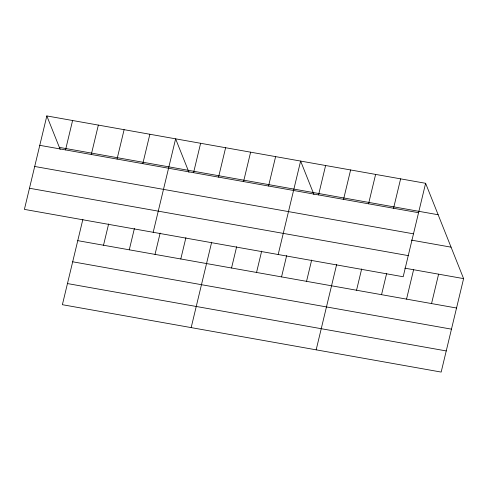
<?xml version="1.0" encoding="UTF-8"?>
<svg xmlns="http://www.w3.org/2000/svg" width="488" height="488" viewBox="0 0 488 488"><rect width="100%" height="100%" fill="white"/><g stroke="black" fill="none" stroke-linecap="round" stroke-linejoin="round"><path stroke-width="0.73" d="M46.836 115.931L24.4 209.382L403.18 276.751L425.615 183.299L46.836 115.931L60.177 149.407M65.532 149.914L72.596 120.512M91.293 154.495L98.35 125.093M82.881 219.332L62.385 304.701L441.164 372.07L463.6 278.618L425.615 183.299M117.047 159.076L124.111 129.674M103.517 245.232L108.635 223.913M142.807 163.657L149.865 134.255M129.277 249.813L134.395 228.494M153.183 232.288L175.619 138.836L188.966 172.313M155.031 254.394L160.149 233.075M193.565 172.685L200.623 143.283M180.792 258.976L185.91 237.656M218.563 177.126L225.621 147.724M191.168 327.607L211.664 242.237M243.561 181.573L250.619 152.171M231.544 268.004L236.662 246.684M268.559 186.019L275.622 156.618M256.548 272.45L261.666 251.131M278.184 254.523L300.62 161.064L313.961 194.547M281.546 276.891L286.663 255.578M318.56 194.913L325.618 165.511M306.543 281.338L311.661 260.025M343.558 199.36L350.616 169.958M316.169 349.841L336.659 264.472M368.556 203.807L375.62 174.405M356.545 290.232L361.663 268.918M393.56 208.254L400.618 178.852M381.543 294.679L386.661 273.365M406.541 299.126L413.598 269.724M431.545 303.573L438.602 274.171M59.371 147.382L438.151 214.75M39.778 145.333L418.558 212.701M34.703 166.469L413.482 233.837M411.36 240.102L451.065 247.16M29.475 188.246L408.255 255.614M404.778 268.156L463.6 278.618M77.763 240.651L456.542 308.019M72.688 261.788L451.467 329.156M67.46 283.565L446.239 350.933"/></g></svg>
